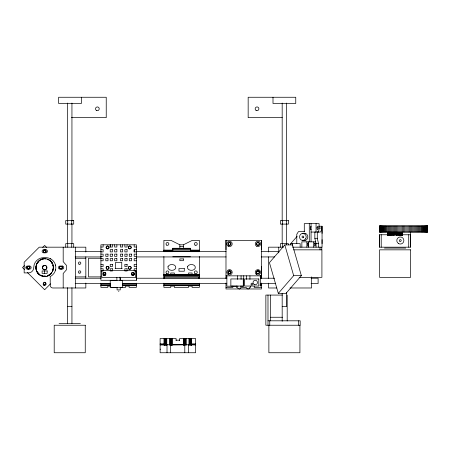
<?xml version="1.0" encoding="UTF-8"?>
<svg xmlns="http://www.w3.org/2000/svg" width="450" height="450" viewBox="0 0 450 450"><rect width="100%" height="100%" fill="white"/><g stroke="black" fill="none" stroke-linecap="round" stroke-linejoin="round"><path stroke-width="0.67" d="M110.222 247.028L110.222 244.806L110.222 247.028L112.444 247.028L112.444 244.806M115.549 268.582L115.549 262.373L121.759 262.373L121.759 268.582M136.395 251.904L134.173 251.904L134.173 249.688L136.395 249.688M120.392 280.288L136.395 280.288L136.395 270.979L134.173 270.979L134.173 268.757L136.395 268.757M167.012 344.931L160.121 344.88M170.556 344.931L184.792 344.751L184.792 352.738M225.984 249.677L225.984 240.362L225.984 278.634M261.467 266.529L261.467 275.844L225.984 275.844M261.467 249.677L261.467 240.362L225.984 240.373M311.057 241.852L311.057 223.627M316.058 247.179L316.058 243.63L314.843 238.303L314.848 232.048L316.058 232.054L316.058 223.627M318.51 247.179L318.51 243.63L317.295 238.303L317.301 232.048L318.516 232.054M317.728 232.054A3.994 1.367 -90 0 0 319.089 228.06L319.089 223.627L304.29 223.627L304.29 231.609M311.057 232.054L320.181 232.054A3.994 1.367 -90 0 0 321.548 228.06L321.548 226.243M322.059 243.63L322.059 226.243L318.6 226.243M379.446 247.179L379.446 234.759L410.496 234.759L410.496 247.179L379.446 247.179L379.446 234.759M381.223 247.179L381.223 234.759M408.718 247.179L408.718 234.759M35.871 267.581L36.051 266.22M36.141 266.231L36.141 268.926M53.314 268.954L53.421 267.581M55.491 270.152L55.592 269.353L55.592 269.798M43.256 276.339C54.461 278.629 57.398 260.106 46.035 258.817C34.83 256.534 31.894 275.046 43.256 276.339L44.646 276.188M53.151 268.926L53.072 270.315M52.92 270.27L53.241 268.942M41.906 276.007L42.019 275.67M29.621 268.29C30.949 265.157 25.206 266.13 27.456 268.644C28.53 269.691 30.42 268.256 29.661 266.934C28.305 264.538 25.425 268.251 28.086 268.965C23.574 265.033 33.604 266.001 28.44 268.999L29.104 268.808M36.782 263.571L35.927 266.197L36.248 266.248L36.248 268.909L35.893 268.965L35.82 267.581L36.259 267.581M44.691 252.748C48.386 251.921 43.689 247.877 43.228 251.331C43.622 254.694 48.336 250.892 44.781 249.913M45.877 284.541C45.135 277.633 40.438 288.439 46.007 284.226C45.208 278.775 40.489 286.757 45.647 284.833C47.363 279.129 39.403 285.244 45.354 285.058M45.866 252.051L45.877 250.616L44.646 249.907M46.777 268.2C46.586 270.096 42.221 269.994 45.754 269.499C44.55 271.069 41.985 267.778 42.727 268.689M62.117 268.301C63.349 264.482 56.976 267.086 60.531 268.948C56.205 264.814 66.082 266.248 60.941 268.999C55.598 266.327 65.548 264.746 61.29 268.942M40.624 275.473L40.787 275.158M46.862 267.649C46.946 263.807 40.652 265.573 42.812 268.824M36.827 263.593C38.509 260.308 42.339 258.216 46.018 258.913M36.894 263.627L38.492 261.428L40.697 259.824M39.437 274.748L39.791 274.258M49.708 260.612L47.357 259.234M37.682 262.519L38.559 261.489M38.633 261.562L37.766 262.581L37.479 262.373M50.799 273.729L51.682 272.694M284.805 244.912L269.438 262.654L278.308 293.383L285.992 293.383L301.359 275.642L292.489 244.912L284.805 244.912L293.676 275.642L278.308 293.383M290.739 244.811L290.739 243.63L297.096 236.351M24.469 265.613L22.5 267.581L24.469 269.55M42.677 247.404L44.646 245.436L46.614 247.404M42.891 266.22L43.762 265.545M39.532 274.618L37.479 272.784L37.862 272.509M50.659 261.562L50.912 261.315L52.538 263.559M50.552 283.821L44.646 289.727L27.422 272.503M50.732 273.668L49.854 274.748L48.667 275.473L48.504 275.158M50.85 273.786L47.334 275.856M43.076 266.012L44.072 265.438M51.812 262.373L51.525 262.581L52.223 263.717M394.172 235.102L395.117 234.714L396.056 235.102M61.605 268.808L61.262 268.948M37.176 271.384L36.754 271.603L36.371 270.27M52.509 263.571L51.682 262.463M183.403 244.806L192.274 240.373L199.373 240.373L199.373 251.691L190.502 251.691L190.502 248.271L172.761 248.271L172.761 251.691L163.89 251.691L163.89 240.373L170.983 240.373L179.854 244.806L183.403 244.806L183.403 248.271M45.354 252.557L44.646 252.748M47.306 275.766L48.555 275.254M48.651 275.445L47.374 275.974L47.273 275.67M41.957 259.301L43.262 258.829M43.301 259.076L41.906 259.155M53.314 266.209L53.072 264.842L53.151 266.231M46.007 276.171L43.284 276.171L40.697 275.332M46.018 276.244L43.273 276.244L39.459 274.719M192.105 274.888L199.373 274.882M75.606 276.913L85.832 276.891M71.438 117.664L106.234 117.664L106.234 97.262L58.641 97.262L58.641 103.472L81.394 103.472L81.394 97.262M282.262 117.664L248.164 117.664L248.164 97.262L295.757 97.262L295.757 103.472L272.998 103.472L272.998 97.262M319.089 228.06L321.548 228.06M304.172 231.21L304.47 231.21M304.729 231.609L298.451 231.609L296.786 234.27L296.786 243.63M314.843 238.303L317.295 238.303M315.652 241.852L301.86 241.852L301.86 247.179M290.739 243.63L300.144 243.63L300.144 247.179M316.058 243.63L318.51 243.63M179.854 246.538L183.403 246.538M100.913 247.028L103.129 247.028L103.129 244.806M136.395 247.028L134.173 247.028L134.173 244.806M283.421 247.179L268.566 247.179L268.566 252.017M292.517 247.179L322.059 247.179L322.059 239.636M384.452 248.062L405.737 248.062M172.761 248.468L190.502 248.468M172.761 249.053L190.502 249.053M100.913 249.688L103.129 249.688L103.129 251.904L100.913 251.904M293.625 249.84L321.913 249.84L321.913 277.335L299.143 277.335M172.761 249.981L190.502 249.981M163.89 250.132L172.761 250.132M190.502 250.132L199.373 250.132M163.89 250.312L172.761 250.312M190.502 250.312L199.373 250.312M163.89 250.841L172.761 250.841M190.502 250.841L199.373 250.841M172.761 251.179L190.502 251.179M75.161 251.612L101.143 251.612M136.249 251.612L226.125 251.612M261.231 251.612L278.786 251.612M100.913 254.121L103.129 254.121L103.129 256.343L100.913 256.343M136.395 254.121L134.173 254.121L134.173 256.343L136.395 256.343M172.761 256.781L190.502 256.781M75.161 256.933L101.143 256.933M136.249 256.933L226.125 256.933M261.231 256.933L274.573 256.933M75.482 258.266L85.832 258.266M100.913 258.266L88.492 258.266L88.492 276.891L100.913 276.891M100.913 258.559L103.129 258.559L103.129 260.775L100.913 260.775M136.395 258.559L134.173 258.559L134.173 260.775L136.395 260.775M100.913 264.324L103.129 264.324L103.129 266.541L100.913 266.541M136.395 264.324L134.173 264.324L134.173 266.541L136.395 266.541M53.348 267.581L53.364 266.197M115.104 268.582L122.198 268.582M100.913 268.757L103.129 268.757L103.129 270.979L100.913 270.979M228.037 271.221L230.856 271.221M256.596 271.221L259.408 271.221M102.977 272.993L105.733 272.993M131.766 272.993L134.409 272.993M163.89 274.326L199.373 274.326M102.999 274.894L105.778 274.882M131.524 274.894L134.308 274.882M163.89 274.894L199.373 274.894M103.691 275.113L105.086 275.113M132.216 275.113L133.611 275.113M163.89 275.113L199.373 275.113M293.676 275.642L301.359 275.642M163.89 275.715L199.373 275.715M260.072 275.715L261.467 275.715M163.89 276.649L199.373 276.649M260.072 276.649L261.467 276.649M135.951 277.279L136.395 277.279M163.89 277.279L164.334 277.279L164.334 278.634M199.373 277.279L198.928 277.279L198.928 278.634M225.984 277.279L226.429 277.279L226.429 278.634M261.467 277.279L261.023 277.279L261.023 278.634M164.334 277.847L198.928 277.847M75.161 278.224L101.143 278.224M136.249 278.224L226.828 278.224M260.533 278.224L274.573 278.224M311.085 278.224L318.111 278.224L318.111 283.545L311.085 283.545M116.91 280.288L100.913 280.288L100.913 244.806L136.395 244.806L136.395 280.288M100.913 283.393L110.351 283.393M122.805 283.393L136.395 283.393M163.89 283.393L199.373 283.393M225.984 283.393L226.429 283.393M261.023 283.393L261.467 283.393M75.161 283.545L110.267 283.545M122.906 283.545L226.828 283.545M260.533 283.545L275.276 283.545M100.913 284.631L110.649 284.631M122.479 284.631L136.395 284.631M163.89 284.631L199.373 284.631M260.072 284.631L261.467 284.631M100.913 285.429L110.649 285.429M122.479 285.429L136.395 285.429M163.89 285.429L199.373 285.429M260.072 285.429L261.467 285.429M100.913 285.699L110.649 285.699M122.479 285.699L136.395 285.699M163.89 285.699L199.373 285.699M260.072 285.699L261.467 285.699M110.756 286.059L107.797 286.059L107.797 287.387L100.913 287.387L100.913 283.191M238.106 286.206L226.868 286.206L226.868 275.563M240.216 286.206L243.726 286.206L243.726 275.743M111.347 287.387L117.444 287.387M120.156 287.387L125.578 287.387L125.578 286.059L129.127 286.059L129.127 287.387L136.395 287.387L136.395 283.185M225.984 287.387L232.869 287.387L232.869 286.059M237.774 287.387L236.419 287.387L236.419 286.059M240.486 287.387L246.583 287.387M249.294 287.387L250.65 287.387L250.65 286.059M261.467 287.387L254.199 287.387L254.199 286.059M276.773 287.983L268.566 287.983L268.566 283.14M289.98 287.983L311.586 287.983L311.586 276.885M237.69 288.309L240.885 288.309M246.561 288.309L249.756 288.309M238.506 288.973L225.984 288.973L225.984 283.039M239.895 288.973L247.551 288.973M248.94 288.973L261.467 288.973L261.467 283.039M239.04 289.592L239.535 289.592M247.911 289.592L248.406 289.592M118.406 291.201L118.896 291.201M282.414 295.076L265.86 295.076L265.86 325.238L300.189 325.238L300.189 320.805L267.986 320.805M67.511 306.608L71.944 306.608M282.178 306.608L286.616 306.608L286.616 292.573M270.647 317.256L282.448 317.256M59.085 323.466L80.37 323.466M176.091 340.183L179.64 340.183M160.121 343.868L164.216 343.868M191.509 343.868L195.604 343.868M160.121 344.751L195.604 344.751M195.604 344.88L188.336 344.751L188.336 352.738M160.121 349.189L160.566 349.189M163.89 274.882L170.775 274.888M52.931 268.892L53.398 268.965L52.397 271.53M44.336 252.714L43.234 251.46L43.526 250.459L44.28 249.958L43.228 251.331L44.28 252.697M50.214 258.711L50.861 258.975M36.754 263.559L37.176 263.773M51.525 272.576L51.812 272.784L50.912 273.842L50.659 273.594M49.804 260.483L50.85 261.377M39.583 274.545L37.682 272.638M39.488 274.674L36.827 271.564M38.492 273.729L36.894 271.53M39.437 260.409L39.718 260.792M51.609 262.519L52.318 263.672M52.92 264.892L53.241 266.22M35.977 268.954L36.304 270.293M55.491 265.005L55.592 265.804L55.592 265.359M35.944 267.581L36.051 268.942M427.382 225.894L427.382 232.104M427.241 225.894L427.241 232.104M427.039 225.894L427.039 232.104M426.78 225.894L426.78 232.104M426.471 225.894L426.471 232.104M426.099 225.894L426.099 232.104M425.678 225.894L425.678 232.104M425.199 225.894L425.199 232.104M424.671 225.894L424.671 232.104M424.091 225.894L424.091 232.104M423.461 225.894L423.461 232.104M422.786 225.894L422.786 232.104M422.066 225.894L422.066 232.104M421.296 225.894L421.296 232.104M420.486 225.894L420.486 232.104M419.636 225.894L419.636 232.104M418.742 225.894L418.742 232.104M417.819 225.894L417.819 232.104M416.858 225.894L416.858 232.104M415.862 225.894L415.862 232.104M414.838 225.894L414.838 232.104M413.792 225.894L413.792 232.104M412.718 225.894L412.718 232.104M411.621 225.894L411.621 232.104M410.501 225.894L410.496 247.179M409.371 225.894L409.371 232.104M408.223 225.894L408.223 232.104M407.064 225.894L407.064 232.104M405.894 225.894L405.894 232.104M404.724 225.894L404.724 232.104M403.549 225.894L403.549 232.104M402.643 235.204L402.654 232.537L387.585 232.537L387.613 235.204L387.658 232.537M402.621 235.204L402.576 232.537L402.508 235.204M402.373 225.894L402.373 232.104M402.429 232.537L402.429 235.204M402.328 232.537L402.328 235.204M402.216 232.537L402.216 235.204M402.081 232.537L402.081 235.204M401.929 232.537L401.929 235.204M401.766 232.537L401.766 235.204M401.58 232.537L401.58 235.204M401.383 232.537L401.383 235.204M401.203 225.894L401.203 232.104M401.169 232.537L401.169 235.204M400.944 232.537L400.944 235.204M400.702 232.537L400.702 235.204M400.444 232.537L400.444 235.204M400.179 232.537L400.179 235.204M400.033 225.894L400.033 232.104M399.898 232.537L399.898 235.204M399.606 232.537L399.606 235.204M399.302 232.537L399.302 235.204M398.993 232.537L398.993 235.204M398.874 225.894L398.874 232.104M398.666 232.537L398.666 235.204M398.34 232.537L398.34 235.204M398.002 232.537L398.002 235.204M397.733 225.894L397.733 232.104M397.654 232.537L397.654 235.204M397.305 232.537L397.305 235.204M396.945 232.537L396.945 235.204M396.596 225.894L396.596 232.104M396.585 232.537L396.585 235.204M396.219 232.537L396.219 235.35M395.854 232.537L395.854 234.968M395.483 225.894L395.483 232.104M395.483 232.537L395.483 234.787M395.117 232.537L395.117 234.714M394.746 232.537L394.746 234.787M394.386 225.894L394.386 232.104M394.374 232.537L394.374 234.968M394.009 232.537L394.009 235.35M393.643 232.537L393.643 235.204M393.311 225.894L393.311 232.104M393.283 232.537L393.283 235.204M392.923 232.537L392.923 235.204M392.574 232.537L392.574 235.204M392.259 225.894L392.259 232.104M392.231 232.537L392.231 235.204M391.888 232.537L391.888 235.204M391.562 232.537L391.562 235.204M391.236 225.894L391.236 232.104M391.236 232.537L391.236 235.204M390.926 232.537L390.926 235.204M390.623 232.537L390.623 235.204M390.33 232.537L390.33 235.204M390.246 225.894L390.246 232.104M390.049 232.537L390.049 235.204M389.784 232.537L389.784 235.204M389.526 232.537L389.526 235.204M389.284 225.894L389.284 232.104M389.284 232.537L389.284 235.204M389.059 232.537L389.059 235.204M388.845 232.537L388.845 235.204M388.648 232.537L388.648 235.204M388.463 232.537L388.463 235.204M388.356 225.894L388.356 232.104M388.299 232.537L388.299 235.204M388.147 232.537L388.147 235.204M388.018 232.537L388.018 235.204M387.9 232.537L387.9 235.204M387.72 232.537L387.799 235.204M387.467 225.894L387.467 232.104M386.612 225.894L386.612 232.104M385.802 225.894L385.802 232.104M385.037 225.894L385.037 232.104M384.311 225.894L384.311 232.104M383.636 225.894L383.636 232.104M383.006 225.894L383.006 232.104M382.427 225.894L382.427 232.104M381.898 225.894L381.898 232.104M381.42 225.894L381.42 232.104M380.998 225.894L380.998 232.104M380.632 225.894L380.632 232.104M380.317 225.894L380.317 232.104M380.059 225.894L380.059 232.104M379.856 225.894L379.856 232.104M379.716 225.894L379.716 232.104M322.059 226.243L322.059 233.381M321.789 247.179L321.789 249.84M320.012 247.179L320.012 249.84M313.627 241.852L313.627 247.179M309.291 223.627L309.291 241.852M308.627 241.852L308.627 247.179M306.861 241.852L306.861 247.179M299.919 325.238L299.919 352.738L268.875 352.738L268.875 325.238M298.418 320.805L298.418 325.238M292.517 243.63L292.517 245.993M288.388 244.811L288.388 243.63L280.401 243.63L280.401 247.179M287.19 295.076L287.19 321.03M286.616 103.061L286.616 220.978M286.616 223.785L286.616 243.439M286.391 220.567L286.391 224.111M286.391 243.63L286.391 244.811M282.398 220.567L282.398 224.111M282.398 243.63L282.398 247.179M282.178 103.061L282.178 220.978M282.178 223.785L282.178 243.439M282.178 293.276L282.178 321.356M278.764 247.179L278.764 252.877M270.647 295.076L270.647 320.805M269.758 320.805L269.758 325.238M268.566 256.86L268.566 278.297M267.986 295.076L267.986 325.238M261.467 240.362L261.467 278.634M260.578 275.563L260.578 286.206M249.936 275.844L249.936 279.394M246.386 275.844L246.386 279.394M241.065 275.844L241.065 279.394M237.516 275.844L237.516 279.394M199.373 256.511L199.373 278.634M199.373 283.179L199.373 287.387L192.105 287.387L192.105 286.059L188.556 286.059L188.556 287.387L174.324 287.387L174.324 286.059L170.775 286.059L170.775 287.387L163.89 287.387L163.89 283.179M192.105 275.113L192.105 272.993L188.556 272.993L188.556 275.113M191.616 338.546L191.616 345.195M191.52 338.546L191.52 345.195M191.256 338.546L191.256 345.195M190.834 338.546L190.834 345.195M190.282 338.546L190.282 345.195M189.641 338.546L189.641 345.195M188.955 338.546L188.955 345.195M186.289 338.546L186.289 345.195M185.602 338.546L185.602 345.195M184.961 338.546L184.961 345.195M184.41 338.546L184.41 345.195M183.988 338.546L183.988 345.195M183.718 338.546L183.718 345.195M183.628 338.546L183.628 345.195M179.854 244.806L179.854 248.271M179.64 340.594L179.64 338.546L195.604 338.546L195.604 352.738L160.121 352.738L160.121 338.546L176.091 338.546L176.091 340.594M174.324 275.113L174.324 272.993L170.775 272.993L170.775 275.113M172.097 338.546L172.097 345.195M172.007 338.546L172.007 345.195M171.743 338.546L171.743 345.195M171.321 338.546L171.321 345.195M170.769 338.546L170.769 345.195M170.556 344.751L170.556 352.738M170.128 338.546L170.128 345.195M169.436 338.546L169.436 345.195M167.012 344.751L167.012 352.738M166.776 338.546L166.776 345.195M166.089 338.546L166.089 345.195M165.442 338.546L165.442 345.195M164.891 338.546L164.891 345.195M164.469 338.546L164.469 345.195M164.205 338.546L164.205 345.195M164.115 338.546L164.115 345.195M163.89 256.511L163.89 278.634M134.173 249.688L134.173 251.904M127.08 244.806L127.08 247.028L124.858 247.028L124.858 244.806M122.642 244.806L122.642 247.028L120.426 247.028L120.426 244.806M120.426 277.453L120.426 280.406M120.246 287.651L120.246 289.912L117.056 289.912L117.056 287.651M119.981 277.088L119.981 280.479M116.876 244.806L116.876 247.028L114.66 247.028L114.66 244.806M116.876 277.453L116.876 280.406M85.832 252.028L85.832 247.179L39.24 247.179L24.159 262.254L24.159 272.903L28.418 272.903A5.321 5.321 0 0 0 33.739 267.581A9.934 9.934 0 0 1 43.672 257.642L45.889 257.642A9.934 9.934 0 0 1 50.861 276.182L50.214 276.452L50.214 285.322A2.661 2.661 0 0 0 52.875 287.983L85.832 287.983L85.832 283.067M85.832 256.86L85.832 278.297M75.606 247.179L75.606 287.983M73.716 247.179L73.716 243.63L65.734 243.63L65.734 247.179M71.944 103.061L71.944 220.978M71.944 223.785L71.944 243.439M71.944 287.657L71.944 323.466M71.724 220.567L71.724 224.111M71.724 243.63L71.724 247.179M67.731 220.567L67.731 224.111M67.731 243.63L67.731 247.179M67.511 103.061L67.511 220.978M67.511 223.785L67.511 243.439M67.511 287.657L67.511 323.466M63.191 247.179L63.191 261.658L66.448 265.359L66.448 269.798L63.191 273.499L63.191 287.983M44.646 270.951L44.646 273.347M44.646 276.086L44.646 276.441M256.916 244.924A1.417 1.417 0 0 1 257.434 242.589A1.417 1.417 0 0 1 259.329 244.046A1.417 1.417 0 0 1 257.209 245.149M302.518 233.668A3.769 3.544 -90 0 1 307.828 236.931A3.769 3.544 -90 0 1 302.518 240.199M305.038 240.57A3.769 3.544 -90 0 1 304.183 240.199M304.183 233.668A3.769 3.544 -90 0 1 305.038 233.291M311.181 229.157A1.552 0.529 90 0 1 310.433 229.157A1.552 0.529 90 0 1 310.433 226.963A1.552 0.529 90 0 1 311.181 226.963M304.746 240.356A3.549 3.336 -90 0 1 303.941 240.002M303.941 233.859A3.549 3.336 -90 0 1 304.746 233.505M105.463 274.905A1.417 1.417 0 0 1 103.123 274.387A1.417 1.417 0 0 1 104.58 272.492A1.417 1.417 0 0 1 105.688 274.613M131.614 273.195A1.417 1.417 0 0 1 134.004 273.088A1.417 1.417 0 0 1 133.093 275.304A1.417 1.417 0 0 1 131.473 273.538M167.974 266.738C167.124 270.939 174.623 271.575 175.776 268.116C176.619 263.914 169.121 263.284 167.974 266.738M187.487 266.738C186.643 270.939 194.141 271.575 195.289 268.116C196.132 263.914 188.634 263.284 187.487 266.738M42.452 266.867C41.445 269.646 46.018 271.136 46.839 268.29C47.846 265.511 43.273 264.026 42.452 266.867M73.716 220.567L65.734 220.567L65.734 224.111L73.716 224.111L73.716 220.567M288.388 220.567L280.401 220.567L280.401 224.111L288.388 224.111L288.388 220.567M427.5 225.894L379.598 225.894L379.626 232.104L427.5 232.104L427.472 225.894M112.444 249.688L110.222 249.688L110.222 251.904L112.444 251.904L112.444 249.688M116.876 249.688L114.66 249.688L114.66 251.904L116.876 251.904L116.876 249.688M122.642 249.688L120.426 249.688L120.426 251.904L122.642 251.904L122.642 249.688M127.08 249.688L124.858 249.688L124.858 251.904L127.08 251.904L127.08 249.688M45.889 249.716L43.672 249.716A1.552 1.552 0 0 0 42.12 251.269A1.552 1.552 0 0 0 43.672 252.821L45.889 252.821A1.552 1.552 0 0 0 47.441 251.269A1.552 1.552 0 0 0 45.889 249.716M410.619 249.84L379.569 249.84L379.569 277.335L410.619 277.335L410.619 249.84M108.006 254.121L105.789 254.121L105.789 256.343L108.006 256.343L108.006 254.121M112.444 254.121L110.222 254.121L110.222 256.343L112.444 256.343L112.444 254.121M116.876 254.121L114.66 254.121L114.66 256.343L116.876 256.343L116.876 254.121M122.642 254.121L120.426 254.121L120.426 256.343L122.642 256.343L122.642 254.121M127.08 254.121L124.858 254.121L124.858 256.343L127.08 256.343L127.08 254.121M131.513 254.121L129.296 254.121L129.296 256.343L131.513 256.343L131.513 254.121M108.006 258.559L105.789 258.559L105.789 260.775L108.006 260.775L108.006 258.559M112.444 258.559L110.222 258.559L110.222 260.775L112.444 260.775L112.444 258.559M116.876 258.559L114.66 258.559L114.66 260.775L116.876 260.775L116.876 258.559M122.642 258.559L120.426 258.559L120.426 260.775L122.642 260.775L122.642 258.559M127.08 258.559L124.858 258.559L124.858 260.775L127.08 260.775L127.08 258.559M131.513 258.559L129.296 258.559L129.296 260.775L131.513 260.775L131.513 258.559M183.403 258.913L179.854 258.913L179.854 260.685L183.403 260.685L183.403 258.913M112.444 264.324L110.222 264.324L110.222 266.541L112.444 266.541L112.444 264.324M127.08 264.324L124.858 264.324L124.858 266.541L127.08 266.541L127.08 264.324M29.582 266.029L27.366 266.029A1.552 1.552 0 0 0 25.813 267.581A1.552 1.552 0 0 0 27.366 269.134L29.582 269.134A1.552 1.552 0 0 0 31.134 267.581A1.552 1.552 0 0 0 29.582 266.029M62.201 266.029L59.979 266.029A1.552 1.552 0 0 0 58.432 267.581A1.552 1.552 0 0 0 59.979 269.134L62.201 269.134A1.552 1.552 0 0 0 63.754 267.581A1.552 1.552 0 0 0 62.201 266.029M184.292 268.56L178.971 268.56L178.971 271.221L184.292 271.221L184.292 268.56M112.444 268.757L110.222 268.757L110.222 270.979L112.444 270.979L112.444 268.757M127.08 268.757L124.858 268.757L124.858 270.979L127.08 270.979L127.08 268.757M135.506 270.354L101.796 270.354L101.796 277.453L135.506 277.453L135.506 270.354M47.171 270.951L42.12 270.951L42.12 273.347L47.171 273.347L47.171 270.951M243.281 278.949L230.861 278.949L230.861 286.043L243.281 286.043L243.281 278.949M258.806 278.949L244.609 278.949L244.609 286.043L258.806 286.043L258.806 278.949M122.642 280.558L110.222 280.558L110.222 287.651L122.642 287.651L122.642 280.558M85.252 325.238L54.203 325.238L54.203 352.738L85.252 352.738L85.252 325.238M166.725 245.149A1.417 1.417 0 0 0 168.851 243.922A1.417 1.417 0 0 0 166.725 242.691A1.417 1.417 0 0 0 166.725 245.149M195.114 245.149A1.417 1.417 0 0 0 197.241 243.922A1.417 1.417 0 0 0 195.114 242.691A1.417 1.417 0 0 0 195.114 245.149M166.725 273.538A1.417 1.417 0 0 0 168.851 272.306A1.417 1.417 0 0 0 166.725 271.08A1.417 1.417 0 0 0 166.725 273.538M194.822 273.313A1.417 1.417 0 0 0 197.196 272.672A1.417 1.417 0 0 0 195.458 270.934A1.417 1.417 0 0 0 194.822 273.313M251.466 284.946A0.934 0.934 0 0 0 252.861 284.136A0.934 0.934 0 0 0 251.466 283.331A0.934 0.934 0 0 0 251.466 284.946M254.149 284.417A2.216 2.216 0 0 0 257.473 282.499A2.216 2.216 0 0 0 254.149 280.575A2.216 2.216 0 0 0 254.149 284.417M228.864 273.448A1.333 1.333 0 0 0 230.861 272.295A1.333 1.333 0 0 0 228.864 271.142A1.333 1.333 0 0 0 228.864 273.448M257.254 273.448A1.333 1.333 0 0 0 259.251 272.295A1.333 1.333 0 0 0 257.254 271.142A1.333 1.333 0 0 0 257.254 273.448M228.819 245.149A1.417 1.417 0 0 0 230.946 243.922A1.417 1.417 0 0 0 228.819 242.691A1.417 1.417 0 0 0 228.819 245.149M228.819 273.527A1.417 1.417 0 0 0 230.951 272.301A1.417 1.417 0 0 0 228.819 271.069A1.417 1.417 0 0 0 228.819 273.538A1.417 1.417 0 0 0 230.946 272.306A1.417 1.417 0 0 0 228.819 271.08A1.417 1.417 0 0 0 228.819 273.527M257.209 273.527A1.417 1.417 0 0 0 259.335 272.301A1.417 1.417 0 0 0 257.209 271.069A1.417 1.417 0 0 0 257.209 273.527M228.201 274.601A2.661 2.661 0 0 0 232.194 272.295A2.661 2.661 0 0 0 228.201 269.989A2.661 2.661 0 0 0 228.201 274.601M256.584 274.601A2.661 2.661 0 0 0 260.578 272.295A2.661 2.661 0 0 0 256.584 269.989A2.661 2.661 0 0 0 256.584 274.601M256.584 246.212A2.661 2.661 0 0 0 260.578 243.911A2.661 2.661 0 0 0 256.584 241.605A2.661 2.661 0 0 0 256.584 246.212M228.201 246.212A2.661 2.661 0 0 0 232.194 243.911A2.661 2.661 0 0 0 228.201 241.605A2.661 2.661 0 0 0 228.201 246.212M228.864 245.064A1.333 1.333 0 0 0 230.861 243.911A1.333 1.333 0 0 0 228.864 242.758A1.333 1.333 0 0 0 228.864 245.064M257.254 245.064A1.333 1.333 0 0 0 259.251 243.911A1.333 1.333 0 0 0 257.254 242.758A1.333 1.333 0 0 0 257.254 245.064M307.614 243.737A1.552 0.529 90 0 0 308.076 246.066A1.552 0.529 90 0 0 308.537 243.737A1.552 0.529 90 0 0 307.614 243.737M314.381 243.737A1.552 0.529 90 0 0 314.843 246.066A1.552 0.529 90 0 0 315.304 243.737A1.552 0.529 90 0 0 314.381 243.737M317.115 227.284A1.552 0.529 90 0 0 317.576 229.612A1.552 0.529 90 0 0 318.032 227.284A1.552 0.529 90 0 0 317.115 227.284M305.769 238.703A3.549 3.336 -90 0 0 302.878 233.381A3.549 3.336 -90 0 0 299.993 238.703A3.549 3.336 -90 0 0 305.769 238.703M303.604 237.375A0.889 0.833 -90 0 0 302.878 236.042A0.889 0.833 -90 0 0 302.158 237.375A0.889 0.833 -90 0 0 303.604 237.375M399.881 241.279A0.889 0.889 0 0 0 401.214 240.508A0.889 0.889 0 0 0 399.881 239.737A0.889 0.889 0 0 0 399.881 241.279M398.554 243.579A3.549 3.549 0 0 0 403.875 240.508A3.549 3.549 0 0 0 398.554 237.437A3.549 3.549 0 0 0 398.554 243.579M103.793 275.057A1.333 1.333 0 0 0 105.789 273.904A1.333 1.333 0 0 0 103.793 272.751A1.333 1.333 0 0 0 103.793 275.057M132.176 275.057A1.333 1.333 0 0 0 134.173 273.904A1.333 1.333 0 0 0 132.176 272.751A1.333 1.333 0 0 0 132.176 275.057M128.734 248.383A1.417 1.417 0 0 0 131.113 247.748A1.417 1.417 0 0 0 129.375 246.009A1.417 1.417 0 0 0 128.734 248.383M106.56 248.383A1.417 1.417 0 0 0 108.934 247.748A1.417 1.417 0 0 0 107.196 246.009A1.417 1.417 0 0 0 106.56 248.383M106.853 269.01A1.417 1.417 0 0 0 108.984 267.784A1.417 1.417 0 0 0 106.853 266.552A1.417 1.417 0 0 0 106.853 269.01M129.032 269.01A1.417 1.417 0 0 0 131.158 267.784A1.417 1.417 0 0 0 129.032 266.552A1.417 1.417 0 0 0 129.032 269.01M128.734 248.473A1.417 1.417 0 0 0 131.113 247.838A1.417 1.417 0 0 0 129.375 246.099A1.417 1.417 0 0 0 128.734 248.473M106.56 248.473A1.417 1.417 0 0 0 108.934 247.838A1.417 1.417 0 0 0 107.196 246.099A1.417 1.417 0 0 0 106.56 248.473M106.56 268.875A1.417 1.417 0 0 0 108.934 268.239A1.417 1.417 0 0 0 107.196 266.501A1.417 1.417 0 0 0 106.56 268.875M128.734 268.875A1.417 1.417 0 0 0 131.113 268.239A1.417 1.417 0 0 0 129.375 266.501A1.417 1.417 0 0 0 128.734 268.875M256.916 273.313A1.417 1.417 0 0 0 259.29 272.672A1.417 1.417 0 0 0 257.552 270.934A1.417 1.417 0 0 0 256.916 273.313M79.02 264.178A1.198 1.198 0 0 0 80.82 263.143A1.198 1.198 0 0 0 79.02 262.108A1.198 1.198 0 0 0 79.02 264.178M79.02 273.049A1.198 1.198 0 0 0 80.82 272.014A1.198 1.198 0 0 0 79.02 270.979A1.198 1.198 0 0 0 79.02 273.049M256.101 110.407A1.862 1.862 0 0 0 258.896 108.793A1.862 1.862 0 0 0 256.101 107.184A1.862 1.862 0 0 0 256.101 110.407M96.429 110.407A1.862 1.862 0 0 0 99.225 108.793A1.862 1.862 0 0 0 96.429 107.184A1.862 1.862 0 0 0 96.429 110.407"/></g></svg>
